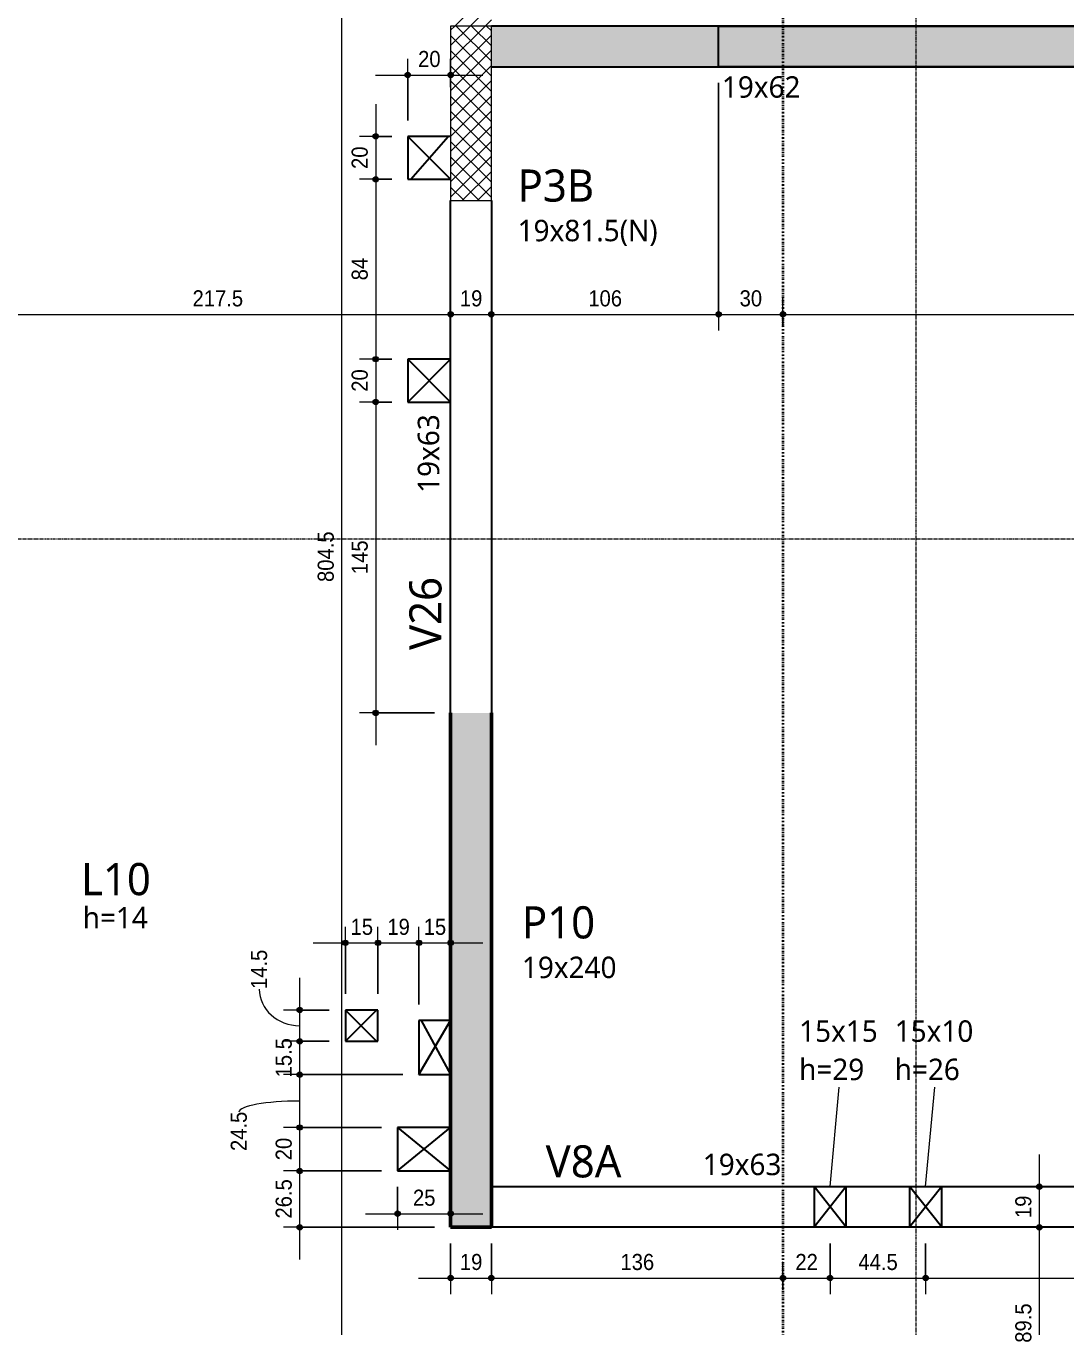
# Model space of a CAD drawing. Header units: centimetres. Extents: x -28 to 30806, y -3196 to 88064.
# Drawn here: x 2543 to 3028, y -73 to 534 of the extents above; entities that cross this region are included whole.
import ezdxf

# ---------------------------------------------------------------- set-up
doc = ezdxf.new("R2010")
doc.units = ezdxf.units.CM
for name, pattern in [('Centro de 6 mm', [1.32, 0.6, -0.24, 0.24, -0.24]), ('Dash dot', [1.5875, 0.635, -0.47625, 0, -0.47625]), ('Hidden', [0.714375, 0.47625, -0.238125]), ('Traço', [0.635, 0.3175, -0.3175])]:
    doc.linetypes.add(name, pattern=pattern)
for name, color, linetype, lineweight in [('A-ANNO-DIMS', 7, 'Continuous', 9), ('A-ANNO-DIMS-50', 7, 'Continuous', 9), ('A-DETL-GENF', 7, 'Continuous', 18), ('A-DETL-THIN', 7, 'Continuous', 25), ('A-FLOR', 7, 'Continuous', 25), ('A-FLOR-IDEN', 7, 'Continuous', 9), ('A-GENM', 7, 'Continuous', 25), ('A-GENM-HDLN', 7, 'Traço', 18), ('A-GENM-IDEN', 7, 'Continuous', 9), ('G-ANNO-SYMB', 7, 'Continuous', 9), ('S-BEAM', 7, 'Continuous', 25), ('S-BEAM-HDLN', 7, 'Traço', 25), ('S-BEAM-IDEN', 7, 'Continuous', 9), ('S-COLS', 7, 'Continuous', 25), ('S-COLS-IDEN', 7, 'Continuous', 9), ('S-GRID', 7, 'Continuous', 9)]:
    doc.layers.add(name, color=color, linetype=linetype, lineweight=lineweight)
doc.layers.add('A-DETL', color=7, linetype='Continuous', lineweight=18, true_color=0x00a600)
doc.styles.add('Arial', font='arial.ttf', dxfattribs={"width": 0.9, "height": 7.5})
doc.styles.add('Gadugi_1', font='gadugi.ttf', dxfattribs={"height": 10})
doc.styles.add('Gadugi_2', font='gadugi.ttf', dxfattribs={"height": 15})
doc.dimstyles.new('PED_1_5mm_ESQ', dxfattribs={"dimscale": 30.48, "dimtxt": 7.651945, "dimasz": 0.328084, "dimexe": 0.246063, "dimexo": 0.246063, "dimgap": 0.049213, "dimtad": 1, "dimdec": 1, "dimrnd": 0.5, "dimdsep": 46, "dimtxsty": 'Arial', "dimblk1": 'DOTSMALL', "dimblk2": 'DOTSMALL', "dimsah": 1, "dimcen": 0.09, "dimdle": 0.492126, "dimazin": 0, "dimtfac": 1, "dimtdec": 4, "dimtix": 1, "dimtmove": 0, "dimatfit": 3, "dimfxl": 1, "dimtvp": 1, "dimtolj": 1, "dimtzin": 0, "dimarcsym": 2})
doc.dimstyles.new('PED_1_5mm_ESQ_2', dxfattribs={"dimscale": 30.48, "dimtxt": 7.651945, "dimasz": 0.328084, "dimexe": 0.246063, "dimexo": 0.246063, "dimgap": 0.049213, "dimtad": 1, "dimdec": 1, "dimrnd": 0.5, "dimdsep": 46, "dimtxsty": 'Arial', "dimblk1": 'DOTSMALL', "dimblk2": 'DOTSMALL', "dimsah": 1, "dimcen": 0.09, "dimdle": 0.492126, "dimazin": 0, "dimtfac": 1, "dimtdec": 4, "dimtix": 1, "dimtmove": 1, "dimatfit": 3, "dimfxl": 1, "dimtvp": 1, "dimtolj": 1, "dimtzin": 0, "dimarcsym": 2})

# ---------------------------------------------------------------- blocks, each defined once
blk = doc.blocks.new('PED_FURO_RETANGULAR_R04_2020 - 15x15x29-3491205-PL H 001 - FORMA DO BARRILETE')
at = {"layer": 'A-GENM-HDLN'}
for p, q in [((-7.5, 9.5), (7.5, -9.5)), ((-7.5, -9.5), (7.5, 9.5)), ((-7.5, -9.5), (-7.5, 9.5)), ((7.5, 9.5), (7.5, -9.5))]:
    blk.add_line(p, q, dxfattribs=at)
blk = doc.blocks.new('PED_FURO_RETANGULAR_R04_2020 - 15x10x26-3623036-PL H 001 - FORMA DO BARRILETE')
at = {"layer": 'A-GENM-HDLN'}
for p, q in [((-7.5, 9.5), (7.5, -9.5)), ((-7.5, -9.5), (7.5, 9.5)), ((-7.5, -9.5), (-7.5, 9.5)), ((7.5, 9.5), (7.5, -9.5))]:
    blk.add_line(p, q, dxfattribs=at)
blk = doc.blocks.new('DIMBLOCK12-PL H 001 - FORMA DO BARRILETE')
at = {"layer": 'A-ANNO-DIMS-50'}
h = blk.add_hatch(color=256, dxfattribs=at)
edge = h.paths.add_edge_path(flags=0)
edge.add_arc((2523.46, 399.02), 1.25, 0, 360)
h = blk.add_hatch(color=256, dxfattribs=at)
edge = h.paths.add_edge_path(flags=0)
edge.add_arc((2740.96, 399.02), 1.25, 0, 360)
for p, q in [((2523.46, 393.29), (2523.46, 406.52)), ((2740.96, 393.29), (2740.96, 406.52)), ((2523.46, 399.02), (2740.96, 399.02)), ((2523.46, 399.02), (2523.46, 393.29)), ((2740.96, 399.02), (2740.96, 393.29))]:
    blk.add_line(p, q, dxfattribs=at)
for centre in [(2523.46, 399.02), (2740.96, 399.02)]:
    blk.add_circle(centre, 1.25, dxfattribs=at)
at = {"layer": 'A-ANNO-DIMS-50', "color": 0, "insert": (2620.56, 410.26), "char_height": 7.5, "width": 27.9708, "attachment_point": 1, "line_spacing_factor": 0.941778, "style": 'Arial'}
blk.add_mtext('217.5', dxfattribs=at)
blk = doc.blocks.new('_DotSmall')
at = {"color": 0, "linetype": 'ByBlock', "const_width": 0.5}
blk.add_lwpolyline([(-0.0625, 0, 1), (0.0625, 0, 1)], format="xyb", close=True, dxfattribs=at)
blk = doc.blocks.new('DIMBLOCK13-PL H 001 - FORMA DO BARRILETE')
at = {"layer": 'A-ANNO-DIMS-50'}
h = blk.add_hatch(color=256, dxfattribs=at)
edge = h.paths.add_edge_path(flags=0)
edge.add_arc((2740.96, 399.02), 1.25, 0, 360)
h = blk.add_hatch(color=256, dxfattribs=at)
edge = h.paths.add_edge_path(flags=0)
edge.add_arc((2759.96, 399.02), 1.25, 0, 360)
for p, q in [((2740.96, 393.29), (2740.96, 406.52)), ((2759.96, 393.29), (2759.96, 406.52)), ((2740.96, 399.02), (2759.96, 399.02)), ((2740.96, 399.02), (2740.96, 393.29)), ((2759.96, 399.02), (2759.96, 393.29))]:
    blk.add_line(p, q, dxfattribs=at)
for centre in [(2740.96, 399.02), (2759.96, 399.02)]:
    blk.add_circle(centre, 1.25, dxfattribs=at)
at = {"layer": 'A-ANNO-DIMS-50', "color": 0, "insert": (2745.28, 410.26), "char_height": 7.5, "width": 12.4315, "attachment_point": 1, "line_spacing_factor": 0.941778, "style": 'Arial'}
blk.add_mtext('19', dxfattribs=at)
blk = doc.blocks.new('DIMBLOCK14-PL H 001 - FORMA DO BARRILETE')
at = {"layer": 'A-ANNO-DIMS-50'}
h = blk.add_hatch(color=256, dxfattribs=at)
edge = h.paths.add_edge_path(flags=0)
edge.add_arc((2759.96, 399.02), 1.25, 0, 360)
h = blk.add_hatch(color=256, dxfattribs=at)
edge = h.paths.add_edge_path(flags=0)
edge.add_arc((2865.96, 399.02), 1.25, 0, 360)
for p, q in [((2865.96, 507.05), (2865.96, 391.52)), ((2865.96, 399.02), (2865.96, 507.05)), ((2759.96, 393.29), (2759.96, 406.52)), ((2759.96, 399.02), (2865.96, 399.02)), ((2759.96, 399.02), (2759.96, 393.29))]:
    blk.add_line(p, q, dxfattribs=at)
for centre in [(2759.96, 399.02), (2865.96, 399.02)]:
    blk.add_circle(centre, 1.25, dxfattribs=at)
at = {"layer": 'A-ANNO-DIMS-50', "color": 0, "insert": (2805.19, 410.26), "char_height": 7.5, "width": 18.6472, "attachment_point": 1, "line_spacing_factor": 0.941778, "style": 'Arial'}
blk.add_mtext('106', dxfattribs=at)
blk = doc.blocks.new('DIMBLOCK15-PL H 001 - FORMA DO BARRILETE')
at = {"layer": 'A-ANNO-DIMS-50'}
h = blk.add_hatch(color=256, dxfattribs=at)
edge = h.paths.add_edge_path(flags=0)
edge.add_arc((2865.96, 399.02), 1.25, 0, 360)
h = blk.add_hatch(color=256, dxfattribs=at)
edge = h.paths.add_edge_path(flags=0)
edge.add_arc((2895.97, 399.02), 1.25, 0, 360)
for p, q in [((2865.96, 507.05), (2865.96, 391.52)), ((2865.96, 399.02), (2865.96, 507.05)), ((2895.97, 393.29), (2895.97, 406.52)), ((2865.96, 399.02), (2895.97, 399.02)), ((2895.97, 399.02), (2895.97, 393.29))]:
    blk.add_line(p, q, dxfattribs=at)
for centre in [(2865.96, 399.02), (2895.97, 399.02)]:
    blk.add_circle(centre, 1.25, dxfattribs=at)
at = {"layer": 'A-ANNO-DIMS-50', "color": 0, "insert": (2875.78, 410.26), "char_height": 7.5, "width": 12.4315, "attachment_point": 1, "line_spacing_factor": 0.941778, "style": 'Arial'}
blk.add_mtext('30', dxfattribs=at)
blk = doc.blocks.new('DIMBLOCK16-PL H 001 - FORMA DO BARRILETE')
at = {"layer": 'A-ANNO-DIMS-50'}
h = blk.add_hatch(color=256, dxfattribs=at)
edge = h.paths.add_edge_path(flags=0)
edge.add_arc((2895.97, 399.02), 1.25, 0, 360)
h = blk.add_hatch(color=256, dxfattribs=at)
edge = h.paths.add_edge_path(flags=0)
edge.add_arc((3458.97, 399.02), 1.25, 0, 360)
for p, q in [((2895.97, 393.29), (2895.97, 406.52)), ((3458.97, 393.29), (3458.97, 406.52)), ((2895.97, 399.02), (3458.97, 399.02)), ((2895.97, 399.02), (2895.97, 393.29)), ((3458.97, 399.02), (3458.97, 393.29))]:
    blk.add_line(p, q, dxfattribs=at)
for centre in [(2895.97, 399.02), (3458.97, 399.02)]:
    blk.add_circle(centre, 1.25, dxfattribs=at)
at = {"layer": 'A-ANNO-DIMS-50', "color": 0, "insert": (3169.7, 410.26), "char_height": 7.5, "width": 18.6472, "attachment_point": 1, "line_spacing_factor": 0.941778, "style": 'Arial'}
blk.add_mtext('563', dxfattribs=at)
blk = doc.blocks.new('DIMBLOCK58-PL H 001 - FORMA DO BARRILETE')
at = {"layer": 'A-ANNO-DIMS-50'}
h = blk.add_hatch(color=256, dxfattribs=at)
edge = h.paths.add_edge_path(flags=0)
edge.add_arc((3015.63, -26.88), 1.25, 0, 360)
h = blk.add_hatch(color=256, dxfattribs=at)
edge = h.paths.add_edge_path(flags=0)
edge.add_arc((3015.63, -116.45), 1.25, 0, 360)
for p, q in [((3021.36, -26.88), (3008.13, -26.88)), ((3015.63, -116.45), (3015.63, -26.88)), ((3015.63, -26.88), (3021.36, -26.88)), ((3021.36, -116.45), (3008.13, -116.45)), ((3015.63, -116.45), (3021.36, -116.45))]:
    blk.add_line(p, q, dxfattribs=at)
for centre in [(3015.63, -26.88), (3015.63, -116.45)]:
    blk.add_circle(centre, 1.25, dxfattribs=at)
at = {"layer": 'A-ANNO-DIMS-50', "color": 0, "insert": (3004.39, -80.73), "char_height": 7.5, "width": 21.7551, "attachment_point": 1, "rotation": 90, "line_spacing_factor": 0.941778, "style": 'Arial'}
blk.add_mtext('89.5', dxfattribs=at)
blk = doc.blocks.new('DIMBLOCK59-PL H 001 - FORMA DO BARRILETE')
at = {"layer": 'A-ANNO-DIMS-50'}
h = blk.add_hatch(color=256, dxfattribs=at)
edge = h.paths.add_edge_path(flags=0)
edge.add_arc((3015.63, -7.88), 1.25, 0, 360)
h = blk.add_hatch(color=256, dxfattribs=at)
edge = h.paths.add_edge_path(flags=0)
edge.add_arc((3015.63, -26.88), 1.25, 0, 360)
for p, q in [((3015.63, -26.88), (3015.63, 7.12)), ((3021.36, -7.88), (3008.13, -7.88)), ((3015.63, -7.88), (3021.36, -7.88)), ((3021.36, -26.88), (3008.13, -26.88)), ((3015.63, -26.88), (3021.36, -26.88))]:
    blk.add_line(p, q, dxfattribs=at)
for centre in [(3015.63, -7.88), (3015.63, -26.88)]:
    blk.add_circle(centre, 1.25, dxfattribs=at)
at = {"layer": 'A-ANNO-DIMS-50', "color": 0, "insert": (3004.39, -22.56), "char_height": 7.5, "width": 12.4315, "attachment_point": 1, "rotation": 90, "line_spacing_factor": 0.941778, "style": 'Arial'}
blk.add_mtext('19', dxfattribs=at)
blk = doc.blocks.new('DIMBLOCK70-PL H 001 - FORMA DO BARRILETE')
at = {"layer": 'A-ANNO-DIMS-50'}
h = blk.add_hatch(color=256, dxfattribs=at)
edge = h.paths.add_edge_path(flags=0)
edge.add_arc((2690.16, 688.12), 1.25, 0, 360)
h = blk.add_hatch(color=256, dxfattribs=at)
edge = h.paths.add_edge_path(flags=0)
edge.add_arc((2690.16, -116.45), 1.25, 0, 360)
for p, q in [((2695.9, 688.12), (2682.66, 688.12)), ((2690.16, -116.45), (2690.16, 688.12)), ((2690.16, 688.12), (2695.9, 688.12)), ((2695.9, -116.45), (2682.66, -116.45)), ((2690.16, -116.45), (2695.9, -116.45))]:
    blk.add_line(p, q, dxfattribs=at)
for centre in [(2690.16, 688.12), (2690.16, -116.45)]:
    blk.add_circle(centre, 1.25, dxfattribs=at)
at = {"layer": 'A-ANNO-DIMS-50', "color": 0, "insert": (2678.93, 274.18), "char_height": 7.5, "width": 27.9708, "attachment_point": 1, "rotation": 90, "line_spacing_factor": 0.941778, "style": 'Arial'}
blk.add_mtext('804.5', dxfattribs=at)
blk = doc.blocks.new('DIMBLOCK175-PL H 001 - FORMA DO BARRILETE')
at = {"layer": 'A-ANNO-DIMS-50'}
h = blk.add_hatch(color=256, dxfattribs=at)
edge = h.paths.add_edge_path(flags=0)
edge.add_arc((2740.96, -50.54), 1.25, 0, 360)
h = blk.add_hatch(color=256, dxfattribs=at)
edge = h.paths.add_edge_path(flags=0)
edge.add_arc((2759.96, -50.54), 1.25, 0, 360)
for p, q in [((2740.96, -34.38), (2740.96, -58.04)), ((2740.96, -50.54), (2740.96, -34.38)), ((2759.96, -34.38), (2759.96, -58.04)), ((2759.96, -50.54), (2759.96, -34.38)), ((2725.96, -50.54), (2759.96, -50.54))]:
    blk.add_line(p, q, dxfattribs=at)
for centre in [(2740.96, -50.54), (2759.96, -50.54)]:
    blk.add_circle(centre, 1.25, dxfattribs=at)
at = {"layer": 'A-ANNO-DIMS-50', "color": 0, "insert": (2745.28, -39.3), "char_height": 7.5, "width": 12.4315, "attachment_point": 1, "line_spacing_factor": 0.941778, "style": 'Arial'}
blk.add_mtext('19', dxfattribs=at)
blk = doc.blocks.new('DIMBLOCK176-PL H 001 - FORMA DO BARRILETE')
at = {"layer": 'A-ANNO-DIMS-50'}
h = blk.add_hatch(color=256, dxfattribs=at)
edge = h.paths.add_edge_path(flags=0)
edge.add_arc((2759.96, -50.54), 1.25, 0, 360)
h = blk.add_hatch(color=256, dxfattribs=at)
edge = h.paths.add_edge_path(flags=0)
edge.add_arc((2895.97, -50.54), 1.25, 0, 360)
for p, q in [((2759.96, -34.38), (2759.96, -58.04)), ((2759.96, -50.54), (2759.96, -34.38)), ((2895.97, -56.27), (2895.97, -43.04)), ((2759.96, -50.54), (2895.97, -50.54)), ((2895.97, -50.54), (2895.97, -56.27))]:
    blk.add_line(p, q, dxfattribs=at)
for centre in [(2759.96, -50.54), (2895.97, -50.54)]:
    blk.add_circle(centre, 1.25, dxfattribs=at)
at = {"layer": 'A-ANNO-DIMS-50', "color": 0, "insert": (2820.19, -39.3), "char_height": 7.5, "width": 18.6472, "attachment_point": 1, "line_spacing_factor": 0.941778, "style": 'Arial'}
blk.add_mtext('136', dxfattribs=at)
blk = doc.blocks.new('DIMBLOCK177-PL H 001 - FORMA DO BARRILETE')
at = {"layer": 'A-ANNO-DIMS-50'}
h = blk.add_hatch(color=256, dxfattribs=at)
edge = h.paths.add_edge_path(flags=0)
edge.add_arc((2895.97, -50.54), 1.25, 0, 360)
h = blk.add_hatch(color=256, dxfattribs=at)
edge = h.paths.add_edge_path(flags=0)
edge.add_arc((2917.99, -50.54), 1.25, 0, 360)
for p, q in [((2917.99, -34.38), (2917.99, -58.04)), ((2917.99, -50.54), (2917.99, -34.38)), ((2895.97, -56.27), (2895.97, -43.04)), ((2895.97, -50.54), (2917.99, -50.54)), ((2895.97, -50.54), (2895.97, -56.27))]:
    blk.add_line(p, q, dxfattribs=at)
for centre in [(2895.97, -50.54), (2917.99, -50.54)]:
    blk.add_circle(centre, 1.25, dxfattribs=at)
at = {"layer": 'A-ANNO-DIMS-50', "color": 0, "insert": (2901.8, -39.3), "char_height": 7.5, "width": 12.4315, "attachment_point": 1, "line_spacing_factor": 0.941778, "style": 'Arial'}
blk.add_mtext('22', dxfattribs=at)
blk = doc.blocks.new('DIMBLOCK178-PL H 001 - FORMA DO BARRILETE')
at = {"layer": 'A-ANNO-DIMS-50'}
h = blk.add_hatch(color=256, dxfattribs=at)
edge = h.paths.add_edge_path(flags=0)
edge.add_arc((2917.99, -50.54), 1.25, 0, 360)
h = blk.add_hatch(color=256, dxfattribs=at)
edge = h.paths.add_edge_path(flags=0)
edge.add_arc((2962.57, -50.54), 1.25, 0, 360)
for p, q in [((2917.99, -34.38), (2917.99, -58.04)), ((2917.99, -50.54), (2917.99, -34.38)), ((2962.57, -34.38), (2962.57, -58.04)), ((2962.57, -50.54), (2962.57, -34.38)), ((2917.99, -50.54), (2962.57, -50.54))]:
    blk.add_line(p, q, dxfattribs=at)
for centre in [(2917.99, -50.54), (2962.57, -50.54)]:
    blk.add_circle(centre, 1.25, dxfattribs=at)
at = {"layer": 'A-ANNO-DIMS-50', "color": 0, "insert": (2931.21, -39.3), "char_height": 7.5, "width": 21.7551, "attachment_point": 1, "line_spacing_factor": 0.941778, "style": 'Arial'}
blk.add_mtext('44.5', dxfattribs=at)
blk = doc.blocks.new('DIMBLOCK179-PL H 001 - FORMA DO BARRILETE')
at = {"layer": 'A-ANNO-DIMS-50'}
h = blk.add_hatch(color=256, dxfattribs=at)
edge = h.paths.add_edge_path(flags=0)
edge.add_arc((2962.57, -50.54), 1.25, 0, 360)
h = blk.add_hatch(color=256, dxfattribs=at)
edge = h.paths.add_edge_path(flags=0)
edge.add_arc((3230.97, -50.54), 1.25, 0, 360)
for p, q in [((2962.57, -34.38), (2962.57, -58.04)), ((2962.57, -50.54), (2962.57, -34.38)), ((3230.97, -34.38), (3230.97, -58.04)), ((3230.97, -50.54), (3230.97, -34.38)), ((2962.57, -50.54), (3230.97, -50.54))]:
    blk.add_line(p, q, dxfattribs=at)
for centre in [(2962.57, -50.54), (3230.97, -50.54)]:
    blk.add_circle(centre, 1.25, dxfattribs=at)
at = {"layer": 'A-ANNO-DIMS-50', "color": 0, "insert": (3085.12, -39.3), "char_height": 7.5, "width": 27.9708, "attachment_point": 1, "line_spacing_factor": 0.941778, "style": 'Arial'}
blk.add_mtext('268.5', dxfattribs=at)
blk = doc.blocks.new('DIMBLOCK204-PL H 001 - FORMA DO BARRILETE')
at = {"layer": 'A-ANNO-DIMS-50'}
h = blk.add_hatch(color=256, dxfattribs=at)
edge = h.paths.add_edge_path(flags=0)
edge.add_arc((2706.01, 482.05), 1.25, 0, 360)
h = blk.add_hatch(color=256, dxfattribs=at)
edge = h.paths.add_edge_path(flags=0)
edge.add_arc((2706.01, 462.05), 1.25, 0, 360)
for p, q in [((2706.01, 497.05), (2706.01, 462.05)), ((2713.46, 482.05), (2698.51, 482.05)), ((2706.01, 482.05), (2713.46, 482.05)), ((2713.46, 462.05), (2698.51, 462.05)), ((2706.01, 462.05), (2713.46, 462.05))]:
    blk.add_line(p, q, dxfattribs=at)
for centre in [(2706.01, 482.05), (2706.01, 462.05)]:
    blk.add_circle(centre, 1.25, dxfattribs=at)
at = {"layer": 'A-ANNO-DIMS-50', "color": 0, "insert": (2694.77, 466.87), "char_height": 7.5, "width": 12.4315, "attachment_point": 1, "rotation": 90, "line_spacing_factor": 0.941778, "style": 'Arial'}
blk.add_mtext('20', dxfattribs=at)
blk = doc.blocks.new('DIMBLOCK205-PL H 001 - FORMA DO BARRILETE')
at = {"layer": 'A-ANNO-DIMS-50'}
h = blk.add_hatch(color=256, dxfattribs=at)
edge = h.paths.add_edge_path(flags=0)
edge.add_arc((2706.01, 462.05), 1.25, 0, 360)
h = blk.add_hatch(color=256, dxfattribs=at)
edge = h.paths.add_edge_path(flags=0)
edge.add_arc((2706.01, 378.12), 1.25, 0, 360)
for p, q in [((2713.46, 462.05), (2698.51, 462.05)), ((2706.01, 462.05), (2706.01, 378.12)), ((2706.01, 462.05), (2713.46, 462.05)), ((2713.46, 378.12), (2698.51, 378.12)), ((2706.01, 378.12), (2713.46, 378.12))]:
    blk.add_line(p, q, dxfattribs=at)
for centre in [(2706.01, 462.05), (2706.01, 378.12)]:
    blk.add_circle(centre, 1.25, dxfattribs=at)
at = {"layer": 'A-ANNO-DIMS-50', "color": 0, "insert": (2694.77, 414.9), "char_height": 7.5, "width": 12.4315, "attachment_point": 1, "rotation": 90, "line_spacing_factor": 0.941778, "style": 'Arial'}
blk.add_mtext('84', dxfattribs=at)
blk = doc.blocks.new('DIMBLOCK206-PL H 001 - FORMA DO BARRILETE')
at = {"layer": 'A-ANNO-DIMS-50'}
h = blk.add_hatch(color=256, dxfattribs=at)
edge = h.paths.add_edge_path(flags=0)
edge.add_arc((2706.01, 378.12), 1.25, 0, 360)
h = blk.add_hatch(color=256, dxfattribs=at)
edge = h.paths.add_edge_path(flags=0)
edge.add_arc((2706.01, 358.12), 1.25, 0, 360)
for p, q in [((2713.46, 378.12), (2698.51, 378.12)), ((2706.01, 378.12), (2706.01, 358.12)), ((2706.01, 378.12), (2713.46, 378.12)), ((2713.46, 358.12), (2698.51, 358.12)), ((2706.01, 358.12), (2713.46, 358.12))]:
    blk.add_line(p, q, dxfattribs=at)
for centre in [(2706.01, 378.12), (2706.01, 358.12)]:
    blk.add_circle(centre, 1.25, dxfattribs=at)
at = {"layer": 'A-ANNO-DIMS-50', "color": 0, "insert": (2694.77, 362.94), "char_height": 7.5, "width": 12.4315, "attachment_point": 1, "rotation": 90, "line_spacing_factor": 0.941778, "style": 'Arial'}
blk.add_mtext('20', dxfattribs=at)
blk = doc.blocks.new('DIMBLOCK207-PL H 001 - FORMA DO BARRILETE')
at = {"layer": 'A-ANNO-DIMS-50'}
h = blk.add_hatch(color=256, dxfattribs=at)
edge = h.paths.add_edge_path(flags=0)
edge.add_arc((2706.01, 358.12), 1.25, 0, 360)
h = blk.add_hatch(color=256, dxfattribs=at)
edge = h.paths.add_edge_path(flags=0)
edge.add_arc((2706.01, 213.12), 1.25, 0, 360)
for p, q in [((2713.46, 358.12), (2698.51, 358.12)), ((2706.01, 358.12), (2706.01, 198.12)), ((2706.01, 358.12), (2713.46, 358.12)), ((2733.46, 213.12), (2698.51, 213.12)), ((2706.01, 213.12), (2733.46, 213.12))]:
    blk.add_line(p, q, dxfattribs=at)
for centre in [(2706.01, 358.12), (2706.01, 213.12)]:
    blk.add_circle(centre, 1.25, dxfattribs=at)
at = {"layer": 'A-ANNO-DIMS-50', "color": 0, "insert": (2694.77, 277.85), "char_height": 7.5, "width": 18.6472, "attachment_point": 1, "rotation": 90, "line_spacing_factor": 0.941778, "style": 'Arial'}
blk.add_mtext('145', dxfattribs=at)
blk = doc.blocks.new('DIMBLOCK208-PL H 001 - FORMA DO BARRILETE')
at = {"layer": 'A-ANNO-DIMS-50'}
h = blk.add_hatch(color=256, dxfattribs=at)
edge = h.paths.add_edge_path(flags=0)
edge.add_arc((2720.96, 510.69), 1.25, 0, 360)
h = blk.add_hatch(color=256, dxfattribs=at)
edge = h.paths.add_edge_path(flags=0)
edge.add_arc((2740.96, 510.69), 1.25, 0, 360)
for p, q in [((2720.96, 489.55), (2720.96, 518.19)), ((2740.96, 504.96), (2740.96, 518.19)), ((2705.96, 510.69), (2755.96, 510.69)), ((2720.96, 510.69), (2720.96, 489.55)), ((2740.96, 510.69), (2740.96, 504.96))]:
    blk.add_line(p, q, dxfattribs=at)
for centre in [(2720.96, 510.69), (2740.96, 510.69)]:
    blk.add_circle(centre, 1.25, dxfattribs=at)
at = {"layer": 'A-ANNO-DIMS-50', "color": 0, "insert": (2725.78, 521.93), "char_height": 7.5, "width": 12.4315, "attachment_point": 1, "line_spacing_factor": 0.941778, "style": 'Arial'}
blk.add_mtext('20', dxfattribs=at)
blk = doc.blocks.new('DIMBLOCK224-PL H 001 - FORMA DO BARRILETE')
at = {"layer": 'A-ANNO-DIMS-50'}
h = blk.add_hatch(color=256, dxfattribs=at)
edge = h.paths.add_edge_path(flags=0)
edge.add_arc((2670.55, -0.56), 1.25, 0, 360)
h = blk.add_hatch(color=256, dxfattribs=at)
edge = h.paths.add_edge_path(flags=0)
edge.add_arc((2670.55, -26.88), 1.25, 0, 360)
for p, q in [((2708.69, -0.56), (2663.05, -0.56)), ((2670.55, -41.88), (2670.55, -0.56)), ((2670.55, -0.56), (2708.69, -0.56)), ((2733.46, -26.88), (2663.05, -26.88)), ((2670.55, -26.88), (2733.46, -26.88))]:
    blk.add_line(p, q, dxfattribs=at)
for centre in [(2670.55, -0.56), (2670.55, -26.88)]:
    blk.add_circle(centre, 1.25, dxfattribs=at)
at = {"layer": 'A-ANNO-DIMS-50', "color": 0, "insert": (2659.32, -22.78), "char_height": 7.5, "width": 21.7551, "attachment_point": 1, "rotation": 90, "line_spacing_factor": 0.941778, "style": 'Arial'}
blk.add_mtext('26.5', dxfattribs=at)
blk = doc.blocks.new('DIMBLOCK225-PL H 001 - FORMA DO BARRILETE')
at = {"layer": 'A-ANNO-DIMS-50'}
h = blk.add_hatch(color=256, dxfattribs=at)
edge = h.paths.add_edge_path(flags=0)
edge.add_arc((2670.55, 19.69), 1.25, 0, 360)
h = blk.add_hatch(color=256, dxfattribs=at)
edge = h.paths.add_edge_path(flags=0)
edge.add_arc((2670.55, -0.56), 1.25, 0, 360)
for p, q in [((2708.69, 19.69), (2663.05, 19.69)), ((2670.55, -0.56), (2670.55, 19.69)), ((2670.55, 19.69), (2708.69, 19.69)), ((2708.69, -0.56), (2663.05, -0.56)), ((2670.55, -0.56), (2708.69, -0.56))]:
    blk.add_line(p, q, dxfattribs=at)
for centre in [(2670.55, 19.69), (2670.55, -0.56)]:
    blk.add_circle(centre, 1.25, dxfattribs=at)
at = {"layer": 'A-ANNO-DIMS-50', "color": 0, "insert": (2659.32, 4.39), "char_height": 7.5, "width": 12.4315, "attachment_point": 1, "rotation": 90, "line_spacing_factor": 0.941778, "style": 'Arial'}
blk.add_mtext('20', dxfattribs=at)
blk = doc.blocks.new('DIMBLOCK226-PL H 001 - FORMA DO BARRILETE')
at = {"layer": 'A-ANNO-DIMS-50'}
h = blk.add_hatch(color=256, dxfattribs=at)
edge = h.paths.add_edge_path(flags=0)
edge.add_arc((2670.55, 44.37), 1.25, 0, 360)
h = blk.add_hatch(color=256, dxfattribs=at)
edge = h.paths.add_edge_path(flags=0)
edge.add_arc((2670.55, 19.69), 1.25, 0, 360)
for p, q in [((2718.69, 44.37), (2663.05, 44.37)), ((2670.55, 19.69), (2670.55, 44.37)), ((2670.55, 44.37), (2718.69, 44.37)), ((2708.69, 19.69), (2663.05, 19.69)), ((2670.55, 19.69), (2708.69, 19.69))]:
    blk.add_line(p, q, dxfattribs=at)
for centre in [(2670.55, 44.37), (2670.55, 19.69)]:
    blk.add_circle(centre, 1.25, dxfattribs=at)
blk.add_ellipse((2670.55, 26.83), major_axis=(-28.34, 0), ratio=0.183456, start_param=4.712389, end_param=6.283185, dxfattribs=at)
at = {"layer": 'A-ANNO-DIMS-50', "color": 0, "insert": (2638.36, 8.7), "char_height": 7.5, "width": 21.7551, "attachment_point": 1, "rotation": 90, "line_spacing_factor": 0.941778, "style": 'Arial'}
blk.add_mtext('24.5', dxfattribs=at)
blk = doc.blocks.new('DIMBLOCK227-PL H 001 - FORMA DO BARRILETE')
at = {"layer": 'A-ANNO-DIMS-50'}
h = blk.add_hatch(color=256, dxfattribs=at)
edge = h.paths.add_edge_path(flags=0)
edge.add_arc((2670.55, 59.89), 1.25, 0, 360)
h = blk.add_hatch(color=256, dxfattribs=at)
edge = h.paths.add_edge_path(flags=0)
edge.add_arc((2670.55, 44.37), 1.25, 0, 360)
for p, q in [((2684.36, 59.89), (2663.05, 59.89)), ((2670.55, 44.37), (2670.55, 59.89)), ((2670.55, 59.89), (2684.36, 59.89)), ((2718.69, 44.37), (2663.05, 44.37)), ((2670.55, 44.37), (2718.69, 44.37))]:
    blk.add_line(p, q, dxfattribs=at)
for centre in [(2670.55, 59.89), (2670.55, 44.37)]:
    blk.add_circle(centre, 1.25, dxfattribs=at)
at = {"layer": 'A-ANNO-DIMS-50', "color": 0, "insert": (2659.32, 43.06), "char_height": 7.5, "width": 21.7551, "attachment_point": 1, "rotation": 90, "line_spacing_factor": 0.941778, "style": 'Arial'}
blk.add_mtext('15.5', dxfattribs=at)
blk = doc.blocks.new('DIMBLOCK228-PL H 001 - FORMA DO BARRILETE')
at = {"layer": 'A-ANNO-DIMS-50'}
h = blk.add_hatch(color=256, dxfattribs=at)
edge = h.paths.add_edge_path(flags=0)
edge.add_arc((2670.55, 74.47), 1.25, 0, 360)
h = blk.add_hatch(color=256, dxfattribs=at)
edge = h.paths.add_edge_path(flags=0)
edge.add_arc((2670.55, 59.89), 1.25, 0, 360)
for p, q in [((2670.55, 59.89), (2670.55, 89.47)), ((2684.36, 74.47), (2663.05, 74.47)), ((2670.55, 74.47), (2684.36, 74.47)), ((2684.36, 59.89), (2663.05, 59.89)), ((2670.55, 59.89), (2684.36, 59.89))]:
    blk.add_line(p, q, dxfattribs=at)
for centre in [(2670.55, 74.47), (2670.55, 59.89)]:
    blk.add_circle(centre, 1.25, dxfattribs=at)
blk.add_ellipse((2670.55, 84.27), major_axis=(18.87, 0), ratio=0.905642, start_param=3.141593, end_param=4.712389, dxfattribs=at)
at = {"layer": 'A-ANNO-DIMS-50', "color": 0, "insert": (2647.83, 84.27), "char_height": 7.5, "width": 21.7551, "attachment_point": 1, "rotation": 90, "line_spacing_factor": 0.941778, "style": 'Arial'}
blk.add_mtext('14.5', dxfattribs=at)
blk = doc.blocks.new('DIMBLOCK229-PL H 001 - FORMA DO BARRILETE')
at = {"layer": 'A-ANNO-DIMS-50'}
h = blk.add_hatch(color=256, dxfattribs=at)
edge = h.paths.add_edge_path(flags=0)
edge.add_arc((2716.19, -20.54), 1.25, 0, 360)
h = blk.add_hatch(color=256, dxfattribs=at)
edge = h.paths.add_edge_path(flags=0)
edge.add_arc((2740.96, -20.54), 1.25, 0, 360)
for p, q in [((2716.19, -8.06), (2716.19, -28.04)), ((2716.19, -20.54), (2716.19, -8.06)), ((2740.96, -26.27), (2740.96, -13.04)), ((2701.19, -20.54), (2755.96, -20.54)), ((2740.96, -20.54), (2740.96, -26.27))]:
    blk.add_line(p, q, dxfattribs=at)
for centre in [(2716.19, -20.54), (2740.96, -20.54)]:
    blk.add_circle(centre, 1.25, dxfattribs=at)
at = {"layer": 'A-ANNO-DIMS-50', "color": 0, "insert": (2723.39, -9.3), "char_height": 7.5, "width": 12.4315, "attachment_point": 1, "line_spacing_factor": 0.941778, "style": 'Arial'}
blk.add_mtext('25', dxfattribs=at)
blk = doc.blocks.new('DIMBLOCK230-PL H 001 - FORMA DO BARRILETE')
at = {"layer": 'A-ANNO-DIMS-50'}
h = blk.add_hatch(color=256, dxfattribs=at)
edge = h.paths.add_edge_path(flags=0)
edge.add_arc((2691.86, 105.83), 1.25, 0, 360)
h = blk.add_hatch(color=256, dxfattribs=at)
edge = h.paths.add_edge_path(flags=0)
edge.add_arc((2707.06, 105.83), 1.25, 0, 360)
for p, q in [((2691.86, 81.97), (2691.86, 113.33)), ((2707.06, 81.97), (2707.06, 113.33)), ((2676.86, 105.83), (2707.06, 105.83)), ((2691.86, 105.83), (2691.86, 81.97)), ((2707.06, 105.83), (2707.06, 81.97))]:
    blk.add_line(p, q, dxfattribs=at)
for centre in [(2691.86, 105.83), (2707.06, 105.83)]:
    blk.add_circle(centre, 1.25, dxfattribs=at)
at = {"layer": 'A-ANNO-DIMS-50', "color": 0, "insert": (2694.28, 117.06), "char_height": 7.5, "width": 12.4315, "attachment_point": 1, "line_spacing_factor": 0.941778, "style": 'Arial'}
blk.add_mtext('15', dxfattribs=at)
blk = doc.blocks.new('DIMBLOCK231-PL H 001 - FORMA DO BARRILETE')
at = {"layer": 'A-ANNO-DIMS-50'}
h = blk.add_hatch(color=256, dxfattribs=at)
edge = h.paths.add_edge_path(flags=0)
edge.add_arc((2707.06, 105.83), 1.25, 0, 360)
h = blk.add_hatch(color=256, dxfattribs=at)
edge = h.paths.add_edge_path(flags=0)
edge.add_arc((2726.19, 105.83), 1.25, 0, 360)
for p, q in [((2707.06, 81.97), (2707.06, 113.33)), ((2726.19, 77.12), (2726.19, 113.33)), ((2707.06, 105.83), (2726.19, 105.83)), ((2707.06, 105.83), (2707.06, 81.97)), ((2726.19, 105.83), (2726.19, 77.12))]:
    blk.add_line(p, q, dxfattribs=at)
for centre in [(2707.06, 105.83), (2726.19, 105.83)]:
    blk.add_circle(centre, 1.25, dxfattribs=at)
at = {"layer": 'A-ANNO-DIMS-50', "color": 0, "insert": (2711.44, 117.06), "char_height": 7.5, "width": 12.4315, "attachment_point": 1, "line_spacing_factor": 0.941778, "style": 'Arial'}
blk.add_mtext('19', dxfattribs=at)
blk = doc.blocks.new('DIMBLOCK232-PL H 001 - FORMA DO BARRILETE')
at = {"layer": 'A-ANNO-DIMS-50'}
h = blk.add_hatch(color=256, dxfattribs=at)
edge = h.paths.add_edge_path(flags=0)
edge.add_arc((2726.19, 105.83), 1.25, 0, 360)
h = blk.add_hatch(color=256, dxfattribs=at)
edge = h.paths.add_edge_path(flags=0)
edge.add_arc((2740.96, 105.83), 1.25, 0, 360)
for p, q in [((2726.19, 77.12), (2726.19, 113.33)), ((2740.96, 100.09), (2740.96, 113.33)), ((2726.19, 105.83), (2755.96, 105.83)), ((2726.19, 105.83), (2726.19, 77.12)), ((2740.96, 105.83), (2740.96, 100.09))]:
    blk.add_line(p, q, dxfattribs=at)
for centre in [(2726.19, 105.83), (2740.96, 105.83)]:
    blk.add_circle(centre, 1.25, dxfattribs=at)
at = {"layer": 'A-ANNO-DIMS-50', "color": 0, "insert": (2728.39, 117.06), "char_height": 7.5, "width": 12.4315, "attachment_point": 1, "line_spacing_factor": 0.941778, "style": 'Arial'}
blk.add_mtext('15', dxfattribs=at)

msp = doc.modelspace()

# ---------------------------------------------------------------- hatches: boundary and pattern name
at = {"layer": 'A-DETL', "true_color": 0xe6b8b7}
msp.add_hatch(color=9, dxfattribs=at).paths.add_polyline_path([(2849.81, 514.55), (2865.96, 514.55), (2865.96, 533.55), (2759.96, 533.55), (2759.96, 514.55), (2797.9, 514.55)], flags=0)
at = {"layer": 'A-DETL-GENF', "true_color": 0x808080}
h = msp.add_hatch(dxfattribs=at)
h.set_pattern_fill('FP_1', color=8, style=0, pattern_type=2)
h.set_pattern_definition([(45, (2647.826, 0), (-3.535534, 3.535534), [])])
h.paths.add_polyline_path([(2747.52, 533.55), (2759.96, 533.55), (2759.96, 688.12), (2740.96, 688.12), (2740.96, 533.55)], flags=0)
h.paths.add_polyline_path([(2730.46, 688.12), (2730.46, 707.12), (2523.46, 707.12), (2523.46, 688.12), (2720.96, 688.12)], flags=0)
h.paths.add_polyline_path([(2261.82, 688.12), (2300.46, 688.12), (2300.46, 707.12), (2261.71, 707.12), (2261.71, 688.12)], flags=0)
h.paths.add_polyline_path([(2770.46, 688.12), (2798.7, 688.12), (2798.7, 707.12), (2770.46, 707.12), (2770.46, 693.27)], flags=0)
at = {"layer": 'A-DETL-GENF', "true_color": 0x0000ff}
h = msp.add_hatch(dxfattribs=at)
h.set_pattern_fill('FP_2', color=5, style=0, pattern_type=2)
h.set_pattern_definition([(45, (2647.826, 0), (-3.535534, 3.535534), []), (135, (2647.826, 0), (-3.535534, -3.535534), [])])
h.paths.add_polyline_path([(2759.96, 452.12), (2759.96, 533.55), (2740.96, 533.55), (2740.96, 452.12)], flags=0)
at = {"layer": 'S-BEAM', "true_color": 0xe6b8b7}
msp.add_hatch(color=9, dxfattribs=at).paths.add_polyline_path([(2910.49, 514.55), (3458.97, 514.55), (3458.97, 533.55), (2865.96, 533.55), (2865.96, 514.55), (2890.75, 514.55)], flags=0)
at = {"layer": 'S-COLS', "true_color": 0x808080}
msp.add_hatch(color=8, dxfattribs=at).paths.add_polyline_path([(2759.96, -26.88), (2759.96, 213.12), (2740.96, 213.12), (2740.96, -26.88)], flags=0)

# ---------------------------------------------------------------- linework, layer by layer
at = {"layer": 'A-DETL', "color": 7}
for p, q in [((2740.96, 533.55), (2740.96, 452.12)), ((2759.96, 533.55), (2740.96, 533.55)), ((2759.96, 452.12), (2759.96, 533.55)), ((2740.96, 452.12), (2759.96, 452.12))]:
    msp.add_line(p, q, dxfattribs=at)
at = {"layer": 'A-DETL', "color": 7, "linetype": 'Hidden'}
for p, q in [((2865.96, 533.55), (2759.96, 533.55)), ((2759.96, 533.55), (2865.96, 533.55)), ((2865.96, 533.55), (2865.96, 514.55)), ((2759.96, 514.55), (2865.96, 514.55)), ((2759.96, 514.55), (2865.96, 514.55))]:
    msp.add_line(p, q, dxfattribs=at)
at = {"layer": 'A-DETL-THIN'}
for p, q in [((2720.96, 482.05), (2740.96, 462.05)), ((2722.46, 462.05), (2739.85, 482.05)), ((2720.96, 358.12), (2740.96, 378.12)), ((2720.96, 378.12), (2740.96, 358.12)), ((2691.86, 59.89), (2706.44, 74.47)), ((2691.86, 74.47), (2706.44, 59.89)), ((2726.19, 44.37), (2740.96, 69.62)), ((2727.15, 69.62), (2740.96, 44.37)), ((2716.19, -0.56), (2740.96, 19.69)), ((2716.19, 19.69), (2740.96, -0.56)), ((2925.49, -7.88), (2910.49, -26.88)), ((2925.49, -26.88), (2910.49, -7.88)), ((2970.07, -7.88), (2955.07, -26.88)), ((2970.07, -26.88), (2955.07, -7.88))]:
    msp.add_line(p, q, dxfattribs=at)
at = {"layer": 'A-FLOR'}
for p, q in [((3458.97, 533.55), (2759.96, 533.55)), ((2759.96, 514.55), (3458.97, 514.55)), ((2740.96, 482.05), (2720.96, 482.05)), ((2720.96, 482.05), (2720.96, 462.05)), ((2720.96, 462.05), (2740.96, 462.05)), ((2740.96, 378.12), (2720.96, 378.12)), ((2720.96, 378.12), (2720.96, 358.12)), ((2720.96, 358.12), (2740.96, 358.12)), ((2707.06, 74.47), (2691.86, 74.47)), ((2691.86, 74.47), (2691.86, 59.89)), ((2707.06, 59.89), (2707.06, 74.47)), ((2740.96, 69.62), (2726.19, 69.62)), ((2726.19, 69.62), (2726.19, 44.37)), ((2691.86, 59.89), (2707.06, 59.89)), ((2726.19, 44.37), (2740.96, 44.37)), ((2740.96, 19.69), (2716.19, 19.69)), ((2716.19, 19.69), (2716.19, -0.56)), ((2716.19, -0.56), (2740.96, -0.56))]:
    msp.add_line(p, q, dxfattribs=at)
at = {"layer": 'A-GENM-IDEN'}
for p, q in [((2917.99, -7.88), (2922.24, 38.51)), ((2962.57, -7.88), (2966.82, 38.51))]:
    msp.add_line(p, q, dxfattribs=at)
at = {"layer": 'G-ANNO-SYMB', "linetype": 'Centro de 6 mm'}
for p, q in [((2958.13, -1102.77), (2958.13, 831.62)), ((777.66, 294.37), (4106.64, 294.37))]:
    msp.add_line(p, q, dxfattribs=at)
at = {"layer": 'S-BEAM'}
for p, q in [((2865.96, 514.55), (2865.96, 533.55)), ((2865.96, 533.55), (3458.97, 533.55)), ((3458.97, 514.55), (2865.96, 514.55)), ((2740.96, 213.12), (2740.96, 452.12)), ((2759.96, 452.12), (2759.96, 213.12)), ((2759.96, -26.88), (2759.96, -7.88)), ((2759.96, -7.88), (3458.97, -7.88)), ((3458.97, -26.88), (2759.96, -26.88))]:
    msp.add_line(p, q, dxfattribs=at)
at = {"layer": 'S-BEAM-HDLN', "linetype": 'Continuous'}
for p, q in [((2910.49, -7.88), (2910.49, -26.88)), ((2925.49, -26.88), (2925.49, -7.88)), ((2955.07, -7.88), (2955.07, -26.88)), ((2970.07, -26.88), (2970.07, -7.88))]:
    msp.add_line(p, q, dxfattribs=at)
at = {"layer": 'S-COLS', "lineweight": 50}
for p, q in [((2740.96, -26.88), (2740.96, 213.12)), ((2759.96, 213.12), (2759.96, -26.88)), ((2759.96, -26.88), (2740.96, -26.88))]:
    msp.add_line(p, q, dxfattribs=at)
at = {"layer": 'S-GRID', "color": 40, "linetype": 'Dash dot', "lineweight": 35, "true_color": 0xffc000}
msp.add_line((2895.97, 989.57), (2895.97, -1018.23), dxfattribs=at)

# ---------------------------------------------------------------- block references
at = {"layer": 'A-GENM', "linetype": 'Traço', "lineweight": 18, "rotation": 180}
for name, p in [('PED_FURO_RETANGULAR_R04_2020 - 15x15x29-3491205-PL H 001 - FORMA DO BARRILETE', (2917.99, -17.38)), ('PED_FURO_RETANGULAR_R04_2020 - 15x10x26-3623036-PL H 001 - FORMA DO BARRILETE', (2962.57, -17.38))]:
    msp.add_blockref(name, p, dxfattribs=at)

# ---------------------------------------------------------------- texts
at = {"layer": 'A-FLOR-IDEN', "attachment_point": 1}
for s, insert, char_height, width, style in [('L10', (2568.52, 143.07), 15, 40.0844, 'Gadugi_2'), ('h=14', (2569.3, 122.6), 10, 39.6835, 'Gadugi_1')]:
    msp.add_mtext(s, dxfattribs=dict(at, insert=insert, char_height=char_height, width=width, style=style))
at = {"layer": 'A-GENM-IDEN', "char_height": 10, "attachment_point": 1, "style": 'Gadugi_1'}
for s, insert, width in [('15x15', (2903.54, 69.66), 44.8945), ('15x10', (2948.12, 69.66), 44.8945), ('h=29', (2903.54, 51.8), 39.6835), ('h=26', (2948.12, 51.8), 39.6835)]:
    msp.add_mtext(s, dxfattribs=dict(at, insert=insert, width=width))
at = {"layer": 'S-BEAM-IDEN', "attachment_point": 1}
for s, insert, char_height, width, style in [('19x62', (2867.49, 510.11), 10, 44.8945, 'Gadugi_1'), ('V8A', (2785.29, 11.39), 15, 46.4979, 'Gadugi_2'), ('19x63', (2858.59, 7.46), 10, 44.8945, 'Gadugi_1')]:
    msp.add_mtext(s, dxfattribs=dict(at, insert=insert, char_height=char_height, width=width, style=style))
at = {"layer": 'S-BEAM-IDEN', "attachment_point": 1, "rotation": 90}
for s, insert, char_height, width, style in [('19x63', (2725.62, 315.75), 10, 44.8945, 'Gadugi_1'), ('V26', (2721.69, 242.45), 15, 44.0928, 'Gadugi_2')]:
    msp.add_mtext(s, dxfattribs=dict(at, insert=insert, char_height=char_height, width=width, style=style))
at = {"layer": 'S-COLS-IDEN', "attachment_point": 1}
for s, insert, char_height, width, style in [('P3B', (2772.2, 466.63), 15, 43.2911, 'Gadugi_2'), ('19x81.5(N)', (2772.2, 443.14), 10, 80.9704, 'Gadugi_1'), ('P10', (2774.21, 122.88), 15, 42.4894, 'Gadugi_2'), ('19x240', (2774.21, 99.39), 10, 54.1139, 'Gadugi_1')]:
    msp.add_mtext(s, dxfattribs=dict(at, insert=insert, char_height=char_height, width=width, style=style))

# ---------------------------------------------------------------- dimensions: what is measured, and where the dimension line sits
at = {"layer": 'A-ANNO-DIMS'}
for base, p1, p2, override, picture, middle in [((2690.16, 688.12), (2688.4, -116.45), (2688.4, 688.12), {"dimpost": '<>', "dimfxl": 804.568661}, 'DIMBLOCK70-PL H 001 - FORMA DO BARRILETE', (2684.83, 285.83)), ((2706.01, 462.05), (2720.96, 482.05), (2720.96, 462.05), {"dimpost": '<>', "dimfxl": 20}, 'DIMBLOCK204-PL H 001 - FORMA DO BARRILETE', (2700.68, 472.05)), ((2706.01, 378.12), (2720.96, 462.05), (2720.96, 378.12), {"dimpost": '<>', "dimfxl": 83.931383}, 'DIMBLOCK205-PL H 001 - FORMA DO BARRILETE', (2700.68, 420.08)), ((2706.01, 358.12), (2720.96, 378.12), (2720.96, 358.12), {"dimpost": '<>', "dimfxl": 20}, 'DIMBLOCK206-PL H 001 - FORMA DO BARRILETE', (2700.68, 368.12)), ((2706.01, 213.12), (2720.96, 358.12), (2740.96, 213.12), {"dimpost": '<>', "dimfxl": 146.372337}, 'DIMBLOCK207-PL H 001 - FORMA DO BARRILETE', (2700.68, 285.62)), ((2670.55, 59.89), (2726.19, 44.37), (2691.86, 59.89), {"dimpost": '<>', "dimfxl": 37.669782}, 'DIMBLOCK227-PL H 001 - FORMA DO BARRILETE', (2665.22, 52.13)), ((2670.5526, 19.6921), (2716.1872, -0.5577), (2716.1872, 19.6921), {"dimpost": '<>', "dimfxl": 20.24978}, 'DIMBLOCK225-PL H 001 - FORMA DO BARRILETE', (2665.2233, 9.5672)), ((3015.63, -7.88), (3013.86, -26.88), (3013.86, -7.88), {"dimpost": '<>', "dimfxl": 19}, 'DIMBLOCK59-PL H 001 - FORMA DO BARRILETE', (3010.3, -17.38)), ((2670.55, -0.56), (2740.96, -26.88), (2716.19, -0.56), {"dimpost": '<>', "dimfxl": 36.147833}, 'DIMBLOCK224-PL H 001 - FORMA DO BARRILETE', (2665.22, -13.72)), ((3015.63, -26.88), (3013.86, -116.45), (3013.86, -26.88), {"dimpost": '<>', "dimfxl": 89.568642}, 'DIMBLOCK58-PL H 001 - FORMA DO BARRILETE', (3010.3, -71.67))]:
    dim = msp.add_linear_dim(base=base, p1=p1, p2=p2, angle=90, dimstyle='PED_1_5mm_ESQ', override=override, dxfattribs=at)
    dim.commit()
    dim.dimension.update_dxf_attribs({"geometry": picture, "text_midpoint": middle})
for base, p1, p2, override, picture, middle in [((2740.96, 510.69), (2720.96, 482.05), (2740.96, 512.46), {"dimpost": '<>', "dimfxl": 36.397575}, 'DIMBLOCK208-PL H 001 - FORMA DO BARRILETE', (2730.96, 516.02)), ((2865.96, 399.02), (2759.96, 400.79), (2865.96, 514.55), {"dimpost": '<>', "dimfxl": 155.493567}, 'DIMBLOCK14-PL H 001 - FORMA DO BARRILETE', (2812.96, 404.35)), ((2895.97, 399.02), (2865.96, 514.55), (2895.97, 400.79), {"dimpost": '<>', "dimfxl": 117.654242}, 'DIMBLOCK15-PL H 001 - FORMA DO BARRILETE', (2880.96, 404.35)), ((2740.96, 399.02), (2523.46, 400.79), (2740.96, 400.79), {"dimpost": '<>', "dimfxl": 217.5}, 'DIMBLOCK12-PL H 001 - FORMA DO BARRILETE', (2632.21, 404.35)), ((2759.96, 399.02), (2740.96, 400.79), (2759.96, 400.79), {"dimpost": '<>', "dimfxl": 19}, 'DIMBLOCK13-PL H 001 - FORMA DO BARRILETE', (2750.46, 404.35)), ((3458.97, 399.02), (2895.97, 400.79), (3458.97, 400.79), {"dimpost": '<>', "dimfxl": 563.007789}, 'DIMBLOCK16-PL H 001 - FORMA DO BARRILETE', (3177.47, 404.35)), ((2707.06, 105.83), (2691.86, 74.47), (2707.06, 74.47), {"dimpost": '<>', "dimfxl": 15.197556}, 'DIMBLOCK230-PL H 001 - FORMA DO BARRILETE', (2699.46, 111.15)), ((2726.19, 105.83), (2707.06, 74.47), (2726.19, 69.62), {"dimpost": '<>', "dimfxl": 19.7314}, 'DIMBLOCK231-PL H 001 - FORMA DO BARRILETE', (2716.62, 111.15)), ((2740.96, 105.83), (2726.19, 69.62), (2740.96, 107.59), {"dimpost": '<>', "dimfxl": 40.746746}, 'DIMBLOCK232-PL H 001 - FORMA DO BARRILETE', (2733.57, 111.15)), ((2740.96, -20.54), (2716.19, -0.56), (2740.96, -18.77), {"dimpost": '<>', "dimfxl": 30.749404}, 'DIMBLOCK229-PL H 001 - FORMA DO BARRILETE', (2728.57, -15.21)), ((2759.96, -50.54), (2740.96, -26.88), (2759.96, -26.88), {"dimpost": '<>', "dimfxl": 19}, 'DIMBLOCK175-PL H 001 - FORMA DO BARRILETE', (2750.46, -45.21)), ((2895.97, -50.54), (2759.96, -26.88), (2895.97, -48.77), {"dimpost": '<>', "dimfxl": 137.755068}, 'DIMBLOCK176-PL H 001 - FORMA DO BARRILETE', (2827.96, -45.21)), ((2917.99, -50.54), (2895.97, -48.77), (2917.99, -26.88), {"dimpost": '<>', "dimfxl": 31.050045}, 'DIMBLOCK177-PL H 001 - FORMA DO BARRILETE', (2906.98, -45.27)), ((2962.57, -50.54), (2917.99, -26.88), (2962.57, -26.88), {"dimpost": '<>', "dimfxl": 44.586547}, 'DIMBLOCK178-PL H 001 - FORMA DO BARRILETE', (2940.28, -45.23)), ((3230.97, -50.54), (2962.57, -26.88), (3230.97, -26.88), {"dimpost": '<>', "dimfxl": 268.401141}, 'DIMBLOCK179-PL H 001 - FORMA DO BARRILETE', (3096.77, -45.21))]:
    dim = msp.add_linear_dim(base=base, p1=p1, p2=p2, dimstyle='PED_1_5mm_ESQ', override=override, dxfattribs=at)
    dim.commit()
    dim.dimension.update_dxf_attribs({"geometry": picture, "text_midpoint": middle})
for base, p1, p2, override, picture, middle in [((2670.55, 74.47), (2691.86, 59.89), (2691.86, 74.47), {"dimpost": '<>', "dimfxl": 14.577348}, 'DIMBLOCK228-PL H 001 - FORMA DO BARRILETE', (2652.83, 95.15)), ((2670.55, 44.37), (2716.19, 19.69), (2726.19, 44.37), {"dimpost": '<>', "dimfxl": 26.626186}, 'DIMBLOCK226-PL H 001 - FORMA DO BARRILETE', (2643.36, 19.58))]:
    dim = msp.add_linear_dim(base=base, p1=p1, p2=p2, angle=90, dimstyle='PED_1_5mm_ESQ_2', override=override, dxfattribs=at)
    dim.commit()
    dim.dimension.update_dxf_attribs({"geometry": picture, "text_midpoint": middle, "dimtype": 160, "text_rotation": 90})

doc.saveas('drawing.dxf')
